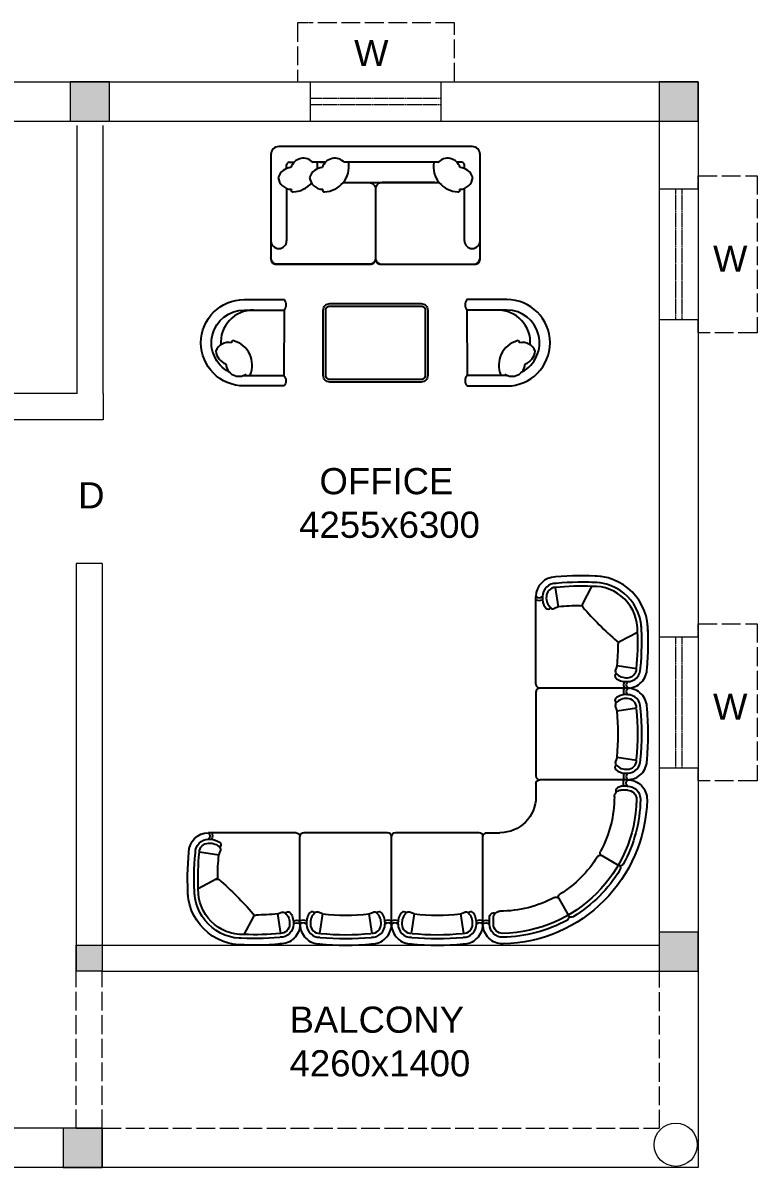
# Model space of a CAD drawing. Header units: millimetres. Extents: x 98839 to 175421, y 74144 to 114536.
# Drawn here: x 169804 to 175421, y 103932 to 112687 of the extents above; entities that cross this region are included whole.
import ezdxf

# ---------------------------------------------------------------- set-up
doc = ezdxf.new("R2010")
doc.units = ezdxf.units.MM
doc.linetypes.add('ACAD_ISO02W100', pattern=[15, 12, -3])
doc.styles.get("Standard").update_dxf_attribs({"font": 'Arial.ttf'})

# ---------------------------------------------------------------- blocks, each defined once
blk = doc.blocks.new('A$C707258B2')
at = {"color": 0, "linetype": 'Continuous'}
for p, q in [((0.4042, 0.342), (1.0739, 0.342)), ((0.4042, 0.292), (0.4544, 0.292)), ((1.1039, 0.312), (1.1039, 0.212)), ((0.4042, 0.262), (0.4539, 0.262)), ((1.4789, -0.063), (1.3789, -0.063)), ((1.5089, -0.7628), (1.5089, -0.093)), ((0.5998, -0.2378), (0.4699, -0.3128)), ((0.9291, -0.5671), (0.8541, -0.697)), ((1.4289, -0.7628), (1.4289, -0.713)), ((1.4589, -0.7628), (1.4589, -0.7125))]:
    blk.add_line(p, q, dxfattribs=at)
for centre, radius, start, end in [((0.4042, 0.192), 0.15, 90, 181.17538), ((0.4042, 0.192), 0.1, 90, 181.17538), ((0.3779, 0.317), 0.0362, 316.39718, 43.60282), ((0.3679, 0.317), 0.0662, 337.82984, 22.17016), ((0.4548, 0.2564), 0.0357, 345.42616, 90.55549), ((1.0739, 0.312), 0.03, 360, 90), ((1.3789, 0.212), 1.125, 181.17538, 268.82462), ((1.3789, 0.212), 1.075, 181.17538, 208.63569), ((0.4042, 0.192), 0.07, 90, 181.17538), ((1.3789, 0.212), 1.045, 181.17538, 268.82462), ((0.4539, 0.212), 0.05, 360, 90), ((1.3789, 0.212), 0.875, 180, 208.40825), ((1.3789, 0.212), 0.275, 180, 270), ((1.4789, -0.093), 0.03, 360, 90), ((0.5873, -0.2162), 0.025, 300, 28.40825), ((0.6123, -0.2595), 0.025, 31.59175, 120), ((1.3789, 0.212), 0.875, 211.59175, 238.40825), ((0.4574, -0.2912), 0.025, 208.63569, 300), ((0.4824, -0.3345), 0.025, 120, 211.36431), ((1.3789, 0.212), 1.075, 211.36431, 238.63569), ((0.9075, -0.5546), 0.025, 330, 58.40825), ((0.9508, -0.5796), 0.025, 61.59175, 150), ((1.3789, 0.212), 0.875, 241.59175, 270), ((0.8324, -0.6845), 0.025, 238.63569, 330), ((0.8757, -0.7095), 0.025, 150, 241.36431), ((1.3789, -0.713), 0.05, 360, 90), ((1.4255, -0.7093), 0.0336, 354.63008, 109.38826), ((1.3789, 0.212), 1.075, 241.36431, 268.82462), ((1.3589, -0.7628), 0.15, 268.82462, 360), ((1.3589, -0.7628), 0.1, 268.82462, 360), ((1.3589, -0.7628), 0.07, 268.82462, 360), ((1.4839, -0.7988), 0.0662, 67.82984, 112.17016), ((1.4839, -0.789), 0.0362, 46.39718, 133.60282)]:
    blk.add_arc(centre, radius, start, end, dxfattribs=at)
blk = doc.blocks.new('part 01')
at = {"color": 0, "linetype": 'Continuous'}
for p, q in [((-669.8, 700), (0, 700)), ((30, 30), (30, 670)), ((-590.9, 527.1), (-739.8, 550)), ((-590.9, 527.1), (-578.5, 561.2)), ((-590.9, 172.9), (-739.8, 150)), ((-590.9, 172.9), (-578.5, 138.8)), ((-669.8, 0), (0, 0))]:
    blk.add_line(p, q, dxfattribs=at)
for centre, radius, start, end in [((-669.8, 550), 150, 90, 181.17538), ((-669.8, 550), 100, 90, 181.17538), ((-669.8, 550), 70, 90, 181.17538), ((-659.7, 517.8), 132.7, 56.08973, 95.61316), ((-696, 675), 36.2, 316.39718, 43.60282), ((-659.7, 517.8), 102.7, 42.00663, 95.61316), ((-705.9, 675), 66.2, 337.82984, 22.17016), ((-599.7, 607.2), 25, 332.96082, 56.08973), ((0, 670), 30, 0, 90), ((1178.1, 350), 2007.9, 174.28354, 185.71646), ((1178.1, 350), 1957.9, 174.28354, 185.71646), ((1178.1, 350), 1927.9, 174.28354, 185.71646), ((1178.1, 350), 1777.9, 174.28354, 185.71646), ((-624.8, 620), 53.2, 321.00172, 332.96082), ((-602, 569.8), 25, 340, 42.00663), ((-669.8, 150), 150, 178.82462, 270), ((-669.8, 150), 100, 178.82462, 270), ((-669.8, 150), 70, 178.82462, 270), ((-659.7, 182.2), 102.7, 264.38684, 317.99337), ((-599.7, 92.8), 25, 303.91027, 27.03918), ((-602, 130.2), 25, 317.99337, 20), ((-624.8, 80), 53.2, 27.03918, 38.99828), ((-659.7, 182.2), 132.7, 264.38684, 303.91027), ((-696, 25), 36.2, 316.39718, 43.60282), ((-705.9, 25), 66.2, 337.82984, 22.17016), ((0, 30), 30, 270, 0)]:
    blk.add_arc(centre, radius, start, end, dxfattribs=at)
blk = doc.blocks.new('part02')
at = {"color": 0, "linetype": 'Continuous'}
for p, q in [((0, -669.8), (0, 0)), ((30, 30), (699.8, 30)), ((620.9, -142.9), (608.5, -108.8)), ((620.9, -142.9), (769.8, -120)), ((640.4, -325.6), (778.2, -398.9)), ((172.9, -590.9), (138.8, -578.5)), ((172.9, -590.9), (150, -739.8)), ((355.6, -610.4), (428.9, -748.2))]:
    blk.add_line(p, q, dxfattribs=at)
for centre, radius, start, end in [((30, 0), 30, 90, 180), ((726, 5), 56.2, 153.6122, 206.66656), ((726, 5), 36.2, 136.39718, 223.60282), ((699.8, -120), 150, 0, 90), ((629.7, -62.8), 25, 123.91027, 207.03918), ((632, -100.2), 25, 137.99337, 200), ((654.8, -50), 53.2, 207.03918, 218.99828), ((689.7, -152.2), 102.7, 84.38684, 137.99337), ((689.3, -151.3), 131.7, 85.43775, 123.98866), ((699.5, -120.6), 100.6, 357.50055, 89.85796), ((699.8, -120), 70, 0, 90), ((-1148.1, -320), 1777.9, 0.38365, 5.71646), ((-1228.2, -319.5), 2007.9, 357.73494, 5.70316), ((-1148.1, -320), 1957.9, 355.86566, 5.71646), ((-1148.1, -320), 2007.9, 355.81801, 5.71646), ((2219.8, -2189.8), 2454.4, 130.6961, 139.3039), ((632.4, -344.1), 20, 62, 130.6961), ((649.7, -308), 20, 180.38365, 242), ((439.4, -409.4), 418.9, 268.21809, 1.78191), ((439.4, -409.4), 368.9, 268.21809, 1.78191), ((439.4, -409.4), 338.9, 268.21809, 1.78191), ((182.2, -659.7), 132.7, 146.08973, 185.61316), ((92.8, -599.7), 25, 62.96082, 146.08973), ((182.2, -659.7), 102.7, 132.00663, 185.61316), ((80, -624.8), 53.2, 51.00172, 62.96082), ((130.2, -602), 25, 70, 132.00663), ((350, 1178.1), 1777.9, 264.28354, 269.61635), ((338, -619.7), 20, 28, 89.61635), ((374.1, -602.4), 20, 139.3039, 208), ((25, -696), 56.2, 63.33344, 116.3878), ((25, -696), 36.2, 46.39718, 133.60282), ((150, -669.8), 150, 180, 271.17538), ((150, -669.8), 100, 180, 271.17538), ((150, -669.8), 70, 180, 270), ((349.5, 1258.2), 2007.9, 264.29684, 272.26506), ((350, 1178.1), 1957.9, 264.28354, 274.13434), ((350, 1178.1), 2007.9, 264.28354, 274.18199)]:
    blk.add_arc(centre, radius, start, end, dxfattribs=at)
blk = doc.blocks.new('A$C1352')
at = {"color": 0}
for points in [[(0.0027, 0.053), (0.0027, 0.553, -0.414214), (0.0527, 0.603), (0.7527, 0.603, -0.414214), (0.8027, 0.553), (0.8027, 0.053, -0.414214), (0.7527, 0.003), (0.0527, 0.003, -0.414214)], [(0.0227, 0.053), (0.0227, 0.553, -0.414214), (0.0527, 0.583), (0.7527, 0.583, -0.414214), (0.7827, 0.553), (0.7827, 0.053, -0.414214), (0.7527, 0.023), (0.0527, 0.023, -0.414214)]]:
    blk.add_lwpolyline(points, format="xyb", close=True, dxfattribs=at)

msp = doc.modelspace()

# ---------------------------------------------------------------- hatches: boundary and pattern name
at = {"lineweight": 0}
h = msp.add_hatch(color=256, dxfattribs=at)
h.dxf.hatch_style = 1
h.paths.add_polyline_path([(170466.05073, 112236.5634), (170166.05073, 112236.5634), (170166.05073, 111936.5634), (170466.05073, 111936.5634)])
h = msp.add_hatch(color=256, dxfattribs=at)
h.dxf.hatch_style = 1
h.paths.add_polyline_path([(174971.09907, 112236.5634), (174671.09907, 112236.5634), (174671.09907, 111936.5634), (174971.09907, 111936.5634)])
h = msp.add_hatch(color=256, dxfattribs=at)
h.dxf.hatch_style = 1
h.paths.add_polyline_path([(174971.09907, 105736.5634), (174671.09907, 105736.5634), (174671.09907, 105436.5634), (174971.09907, 105436.5634)])
h = msp.add_hatch(color=256, dxfattribs=at)
h.dxf.hatch_style = 1
h.paths.add_polyline_path([(170411.09907, 105636.5634), (170211.09907, 105636.5634), (170211.09907, 105436.5634), (170411.09907, 105436.5634)])
h = msp.add_hatch(color=256, dxfattribs=at)
h.dxf.hatch_style = 1
h.paths.add_polyline_path([(170411.05286, 104236.5634), (170111.05286, 104236.5634), (170111.05286, 103936.5634), (170411.05286, 103936.5634)])

# ---------------------------------------------------------------- linework, layer by layer
at = {"linetype": 'ACAD_ISO02W100', "lineweight": 0}
for p, q in [((172005.14073, 112686.5634), (171905.14073, 112686.5634)), ((172005.14073, 112111.5634), (173005.14073, 112111.5634)), ((172005.14073, 112061.5634), (173005.14073, 112061.5634)), ((174971.09907, 111418.39407), (174971.09907, 111518.39407)), ((174796.09907, 111418.39407), (174796.09907, 110418.39407)), ((174846.09907, 111418.39407), (174846.09907, 110418.39407)), ((174971.09907, 111418.39407), (174971.09907, 111428.39407)), ((174971.09907, 110318.39407), (174971.09907, 110418.39407)), ((175421.09907, 110418.39407), (175421.09907, 110318.39407)), ((174971.09907, 107993.28995), (174971.09907, 108093.28995)), ((174796.09907, 107993.28995), (174796.09907, 106993.28995)), ((174846.09907, 107993.28995), (174846.09907, 106993.28995)), ((174971.09907, 107993.28995), (174971.09907, 108003.28995)), ((174971.09907, 106893.28995), (174971.09907, 106993.28995)), ((175421.09907, 106993.28995), (175421.09907, 106893.28995))]:
    msp.add_line(p, q, dxfattribs=at)
at = {"linetype": 'ACAD_ISO02W100', "lineweight": 0, "ltscale": 12}
for p, q in [((171905.14073, 112686.5634), (171905.14073, 112236.5634)), ((173105.14073, 112686.5634), (172005.14073, 112686.5634)), ((173105.14073, 112236.5634), (173105.14073, 112686.5634)), ((174971.09907, 111518.39407), (175421.09907, 111518.39407)), ((175421.09907, 111518.39407), (175421.09907, 110418.39407)), ((175421.09907, 110318.39407), (174971.09907, 110318.39407)), ((174971.09907, 108093.28995), (175421.09907, 108093.28995)), ((175421.09907, 108093.28995), (175421.09907, 106993.28995)), ((175421.09907, 106893.28995), (174971.09907, 106893.28995)), ((170211.09907, 104236.5634), (170211.09907, 105636.5634)), ((174671.12983, 105636.5634), (174671.12983, 104236.5634)), ((170411.09907, 104236.5634), (170411.09907, 105436.5634)), ((170411.12983, 104236.5634), (174671.12983, 104236.5634))]:
    msp.add_line(p, q, dxfattribs=at)
at = {"lineweight": 0}
for p, q in [((172005.14073, 111936.5634), (172005.14073, 112236.5634)), ((173005.14073, 111936.5634), (173005.14073, 112236.5634)), ((169411.09907, 111936.5634), (170211.09907, 111936.5634)), ((170219.21302, 109853.09384), (170219.21302, 111903.09384)), ((170411.09907, 111936.5634), (174671.09907, 111936.5634)), ((170419.21302, 109853.09384), (170419.21302, 111903.09384)), ((174671.09907, 111936.5634), (174671.09907, 109686.5634)), ((174671.09907, 111418.39407), (174971.09907, 111418.39407)), ((174671.09907, 110418.39407), (174971.09907, 110418.39407)), ((170219.21302, 109853.09384), (169161.09907, 109853.09384)), ((170419.21302, 109853.09384), (170419.21302, 109653.09384)), ((170419.21302, 109653.09384), (169156.38845, 109653.09384)), ((170211.09907, 108553.09384), (170211.09907, 105436.5634)), ((170411.09907, 108553.09384), (170211.09907, 108553.09384)), ((170411.09907, 108553.09384), (170411.09907, 105636.5634)), ((174671.09907, 107993.28995), (174971.09907, 107993.28995)), ((174671.09907, 106993.28995), (174971.09907, 106993.28995)), ((170411.09907, 105636.5634), (174671.09907, 105636.5634)), ((174971.09907, 105636.5634), (174971.09907, 103936.5634)), ((174971.12983, 105636.5634), (174971.12983, 103936.5634)), ((170411.09907, 105436.5634), (170211.09907, 105436.5634)), ((170411.09907, 105436.5634), (174671.09907, 105436.5634)), ((174671.09907, 105436.5634), (174971.09907, 105436.5634)), ((170211.09907, 104236.5634), (170411.09907, 104236.5634)), ((170411.09907, 104236.5634), (170411.09907, 103936.5634)), ((170411.09907, 103936.5634), (168312.59907, 103936.5634)), ((170411.09907, 103936.5634), (168312.60312, 103932.4395)), ((174971.09907, 103936.5634), (170411.09907, 103936.5634)), ((174971.12983, 103936.5634), (170411.12983, 103936.5634))]:
    msp.add_line(p, q, dxfattribs=at)
at = {"color": 7}
for p, q in [((171841.724, 111621.2466), (171878.51764, 111621.2466)), ((172118.60755, 111621.2466), (172022.90002, 111621.2466)), ((172081.81391, 111621.2466), (172118.60755, 111621.2466)), ((172980.54798, 111621.2466), (172262.98993, 111621.2466)), ((173161.724, 111621.2466), (173124.93036, 111621.2466)), ((171821.724, 111573.39938), (171821.724, 111601.2466)), ((173181.724, 111573.39938), (173181.724, 111601.2466)), ((171821.724, 111421.5999), (171821.724, 111021.2466)), ((173181.724, 111021.2466), (173181.724, 111421.5999)), ((171496.40676, 109991.53345), (171801.48903, 109991.24671)), ((173507.04124, 109991.53345), (173201.95897, 109991.24671))]:
    msp.add_line(p, q, dxfattribs=at)
at = {"lineweight": 0}
for points in [[(170411.09907, 103936.5634), (159311.09907, 103936.5634), (159311.09907, 112236.5634), (174971.09907, 112236.5634), (174971.09907, 105436.5634)], [(174671.09907, 109686.5634), (174671.09907, 105436.5634)], [(170211.09907, 104236.5634), (159611.09907, 104236.5634), (159611.09907, 106236.5634)]]:
    msp.add_lwpolyline(points, dxfattribs=at)
for points in [[(170166.05073, 111936.5634), (170466.05073, 111936.5634), (170466.05073, 112236.5634), (170166.05073, 112236.5634)], [(174671.09907, 111936.5634), (174971.09907, 111936.5634), (174971.09907, 112236.5634), (174671.09907, 112236.5634)], [(174671.09907, 105436.5634), (174971.09907, 105436.5634), (174971.09907, 105736.5634), (174671.09907, 105736.5634)], [(170211.09907, 105636.5634), (170411.09907, 105636.5634), (170411.09907, 105436.5634), (170211.09907, 105436.5634)], [(170111.05286, 103936.5634), (170411.05286, 103936.5634), (170411.05286, 104236.5634), (170111.05286, 104236.5634)]]:
    msp.add_lwpolyline(points, close=True, dxfattribs=at)
at = {"color": 7, "ltscale": 0.03}
msp.add_lwpolyline([(172502.21563, 110881.2466, 0.4142135624), (172542.21563, 110841.2466), (173261.724, 110841.2466, 0.4142135624), (173301.724, 110881.2466), (173301.724, 111681.2466, 0.4142135624), (173241.724, 111741.2466), (171761.724, 111741.2466, 0.4142135624), (171701.724, 111681.2466), (171701.724, 110881.2466, 0.4142135624), (171741.724, 110841.2466), (172461.23238, 110841.2466, 0.4142135624), (172501.23238, 110881.2466)], format="xyb", dxfattribs=at)
at = {"color": 7}
for points in [[(172254.96466, 111466.2466), (172451.724, 111466.2466, -0.4142135624), (172501.724, 111416.2466), (172501.724, 110891.2466, -0.4142135624), (172451.724, 110841.2466), (171751.724, 110841.2466, -0.4142135624), (171701.724, 110891.2466)], [(172954.51982, 111466.2466), (172551.724, 111466.2466, 0.4142135624), (172501.724, 111416.2466), (172501.724, 110891.2466, 0.4142135624), (172551.724, 110841.2466), (173251.724, 110841.2466, 0.4142135624), (173301.724, 110891.2466)], [(171381.15075, 110019.80866, -0.7850866538), (171496.8767, 110491.53323), (171801.95897, 110491.24649)], [(173622.29726, 110019.80866, 0.7850866538), (173506.5713, 110491.53323), (173201.48903, 110491.24649)]]:
    msp.add_lwpolyline(points, format="xyb", dxfattribs=at)
msp.add_lwpolyline([(172254.96466, 111466.2466), (172988.57325, 111466.2466)], dxfattribs=at)
at = {"color": 7, "ltscale": 0.03}
for points in [[(171801.48903, 109991.24671, -0.3692286802), (171801.41384, 109911.24674), (171496.33157, 109911.53348, -1), (171496.95189, 110571.53319), (171802.03416, 110571.24645, -0.3692286802), (171801.95897, 110491.24649)], [(173201.95897, 109991.24671, 0.3692286802), (173202.03416, 109911.24674), (173507.11644, 109911.53348, 1), (173506.49611, 110571.53319), (173201.41384, 110571.24645, 0.3692286802), (173201.48903, 110491.24649)]]:
    msp.add_lwpolyline(points, format="xyb", close=True, dxfattribs=at)
at = {"lineweight": 0}
msp.add_circle((174798.53976, 104110.99487), 165.15775, dxfattribs=at)
at = {"color": 7}
for centre, radius, start, end in [((171841.724, 111601.2466), 20, 90, 180), ((171841.724, 111601.2466), 20, 90, 180), ((171950.70883, 111551.76362), 100.19706, 41.757236311, 162.905095982), ((171865.24164, 111589.08248), 193.59422, 354.880983115, 8.883049505), ((172190.79874, 111551.76362), 100.19706, 41.757236311, 162.905095982), ((172105.33155, 111589.08248), 193.59422, 271.611631173, 8.883049505), ((173138.20636, 111589.08248), 193.59422, 171.116950495, 268.388368827), ((173052.73917, 111551.76362), 100.19706, 17.094904018, 138.242763689), ((173161.724, 111601.2466), 20, 0, 90), ((171863.87368, 111468.78791), 112.78366, 94.543938301, 160.897389808), ((172103.96359, 111468.78791), 112.78366, 94.543938301, 160.897389808), ((173139.57432, 111468.78791), 112.78366, 19.102610192, 85.456061699), ((171859.42081, 111517.2025), 102.76627, 186.427858387, 269.25699833), ((171865.24164, 111589.08248), 193.59422, 271.611631173, 319.375990885), ((172099.51072, 111517.2025), 102.76627, 186.427858387, 269.25699833), ((173144.02719, 111517.2025), 102.76627, 270.74300167, 353.572141613), ((171867.53502, 111407.10526), 11.96296, 142.154994219, 285.273530208), ((172107.62493, 111407.10526), 11.96296, 142.154994219, 285.273530208), ((173135.91298, 111407.10526), 11.96296, 254.726469792, 37.845005781), ((171761.724, 111021.2466), 60, 180, 270), ((171761.724, 111021.2466), 60, 270, 0), ((173241.724, 111021.2466), 60, 180, 270), ((173241.724, 111021.2466), 60, 270, 0), ((171567.28889, 110241.46694), 250, 89.946148855, 183.658022017), ((173436.15912, 110241.46694), 250, 356.341977983, 90.053851145), ((171376.67248, 110141.28643), 102.76627, 76.640318916, 159.469458859), ((171411.36848, 110246.08829), 11.96296, 60.623787039, 203.742323025), ((171364.80357, 110070.15456), 193.59422, 337.01426774, 74.285686072), ((173638.64443, 110070.15456), 193.59422, 105.714313928, 202.98573226), ((173592.07953, 110246.08829), 11.96296, 336.257676975, 119.376212961), ((173626.77553, 110141.28643), 102.76627, 20.530541141, 103.359681084), ((171392.78786, 110187.15684), 112.78366, 184.999927437, 251.353378945), ((173610.66014, 110187.15684), 112.78366, 288.646621055, 355.000072562), ((171456.78796, 110085.52368), 100.19706, 182.992221264, 304.140080935), ((173546.66005, 110085.52368), 100.19706, 235.859919065, 357.007778736), ((171496.64173, 110241.53334), 250, 268.85363144, 269.946148855), ((173506.80627, 110241.53334), 250, 270.053851145, 271.14636856)]:
    msp.add_arc(centre, radius, start, end, dxfattribs=at)

# ---------------------------------------------------------------- block references
at = {"color": 7, "ltscale": 0.03, "xscale": 1000, "yscale": 1000, "zscale": 1000}
msp.add_blockref('A$C1352', (172099.03693, 109938.25217), dxfattribs=at)
at = {"color": 7, "ltscale": 0.03}
for name, p, rotation in [('part02', (173759.02412, 107601.34364), 90), ('part 01', (173759.02412, 107601.34364), 180), ('part 01', (172624.02412, 106466.34364), 90), ('part 01', (173324.02412, 106466.34364), 90)]:
    msp.add_blockref(name, p, dxfattribs=dict(at, rotation=rotation))
at = {"color": 7, "ltscale": 0.03, "xscale": -1000, "yscale": 1000, "zscale": 1000, "rotation": 359.9999999999968}
msp.add_blockref('A$C707258B2', (174832.96945, 106559.32285), dxfattribs=at)
at = {"color": 7, "ltscale": 0.03, "xscale": -1, "rotation": 359.9999999999968}
msp.add_blockref('part02', (171924.02412, 106466.34364), dxfattribs=at)

# ---------------------------------------------------------------- texts
at = {"char_height": 200, "attachment_point": 1}
for s, width, heights, insert in [('W', 2102.6069868, [0], (172337.84401, 112557.03167)), ('W', 2102.6069868, [0], (175083.83083, 110984.73665)), ('        OFFICE        \\P      4255x6300', 2914.2102968, [781.16055], (171452.0529, 109283.68797)), ('D', 2102.6069868, [0], (170227.04595, 109175.45091)), ('W', 2102.6069868, [0], (175083.83083, 107559.63253)), ('        BALCONY\\P        4260x1400', 2914.2102968, [781.16055], (171223.32618, 105166.97544))]:
    msp.add_mtext_dynamic_manual_height_columns(s, width=width, gutter_width=7783.76116, heights=heights, dxfattribs=dict(at, insert=insert))

doc.saveas('drawing.dxf')
